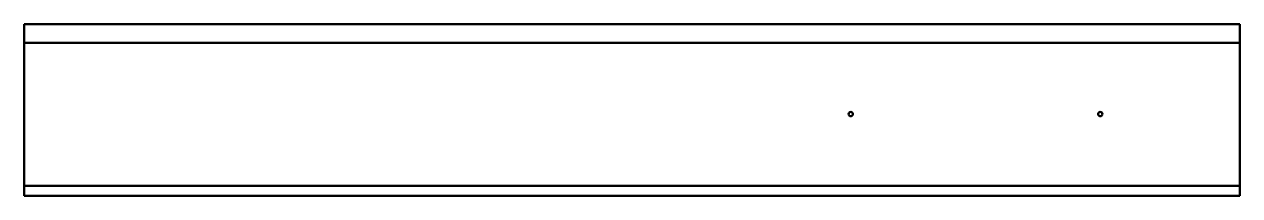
# Model space of a CAD drawing. Header units: millimetres. Extents: x 0 to 2500, y 0 to 354.
import ezdxf

# ---------------------------------------------------------------- set-up
doc = ezdxf.new("R2010")
doc.units = ezdxf.units.MM
doc.linetypes.add('Continuo', pattern=[0])
doc.layers.add('IV_BEND_DOWN', color=7, linetype='Continuo', lineweight=50)
doc.layers.add('IV_INTERIOR_PROFILES', color=7, linetype='Continuo', lineweight=50)

msp = doc.modelspace()

# ---------------------------------------------------------------- linework, layer by layer
at = {"layer": 'IV_BEND_DOWN'}
for p, q in [((0, 315.2), (2500, 315.2)), ((0, 20.4), (2500, 20.4))]:
    msp.add_line(p, q, dxfattribs=at)
at = {"layer": 'IV_INTERIOR_PROFILES'}
for p, q in [((0, 0), (0, 353.6)), ((0, 353.6), (2500, 353.6)), ((2500, 353.6), (2500, 0)), ((2500, 0), (0, 0))]:
    msp.add_line(p, q, dxfattribs=at)
for centre in [(1700, 168.5), (2213.3, 168.5)]:
    msp.add_circle(centre, 4.5, dxfattribs=at)

doc.saveas('drawing.dxf')
